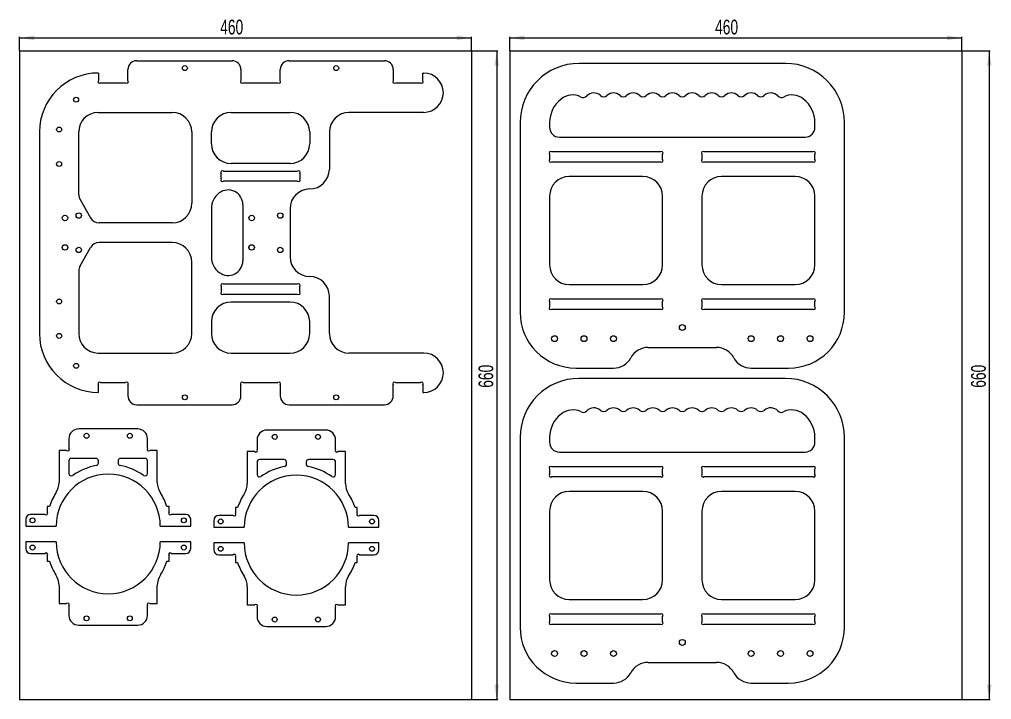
# Model space of a CAD drawing. Header units: millimetres. Extents: x 8 to 1508, y 7 to 699.
# Drawn here: x 519 to 1508, y 7 to 699 of the extents above; entities that cross this region are included whole.
import ezdxf

# ---------------------------------------------------------------- set-up
doc = ezdxf.new("R2010")
doc.units = ezdxf.units.MM
doc.layers.add('SLD-0', color=179, linetype='Continuous')
doc.styles.add('SLDTEXTSTYLE0', font='TXT', dxfattribs={"width": 0.445789})
doc.styles.add('SLDTEXTSTYLE1', font='TXT', dxfattribs={"width": 0.7})
doc.dimstyles.new('SLDDIMSTYLE0', dxfattribs={"dimtxt": 15, "dimasz": 3.302, "dimexe": 0, "dimexo": 0.0625, "dimgap": 3.75, "dimtad": 1, "dimdec": 0, "dimrnd": 1e-09, "dimzin": 12, "dimdsep": 46, "dimtxsty": 'SLDTEXTSTYLE0', "dimblk1": 'NONE', "dimblk2": 'NONE', "dimsah": 1, "dimcen": 0.09, "dimadec": 0, "dimazin": 3, "dimtfac": 1, "dimtdec": 3, "dimtofl": 0, "dimtmove": 0, "dimatfit": 3, "dimldrblk": 'NONE', "dimfxl": 1, "dimfrac": 2, "dimtolj": 1, "dimtzin": 12, "dimarcsym": 0})

# ---------------------------------------------------------------- blocks, each defined once
blk = doc.blocks.new('_D_2')
at = {"layer": 'SLD-0', "color": 7}
for p, q in [((519.12, 666.78), (519.12, 681.03)), ((519.12, 680.03), (979.12, 680.03)), ((979.12, 666.78), (979.12, 681.03))]:
    blk.add_line(p, q, dxfattribs=at)
for points in [[(519.12, 680.03), (534.12, 677.72), (534.12, 682.34)], [(979.12, 680.03), (964.12, 682.34), (964.12, 677.72)]]:
    blk.add_solid(points, dxfattribs=at)
at = {"layer": 'SLD-0', "color": 7, "insert": (723.4, 698.59), "char_height": 15, "attachment_point": 1, "style": 'SLDTEXTSTYLE1'}
blk.add_mtext('460', dxfattribs=at)
blk = doc.blocks.new('_None')
blk = doc.blocks.new('_D_3')
at = {"layer": 'SLD-0', "color": 7}
for p, q in [((519.13, 666.77), (1005.78, 666.77)), ((1004.78, 666.77), (1004.78, 6.77)), ((519.13, 6.77), (1005.78, 6.77))]:
    blk.add_line(p, q, dxfattribs=at)
for points in [[(1004.78, 666.77), (1002.47, 651.77), (1007.08, 651.77)], [(1004.78, 6.77), (1007.08, 21.77), (1002.47, 21.77)]]:
    blk.add_solid(points, dxfattribs=at)
at = {"layer": 'SLD-0', "color": 7, "insert": (986.22, 324.03), "char_height": 15, "attachment_point": 1, "rotation": 90, "style": 'SLDTEXTSTYLE1'}
blk.add_mtext('660', dxfattribs=at)
blk = doc.blocks.new('_D_4')
at = {"layer": 'SLD-0', "color": 7}
for p, q in [((1018.03, 666.78), (1018.03, 681.03)), ((1018.03, 680.03), (1478.03, 680.03)), ((1478.03, 666.78), (1478.03, 681.03))]:
    blk.add_line(p, q, dxfattribs=at)
for points in [[(1018.03, 680.03), (1033.03, 677.72), (1033.03, 682.34)], [(1478.03, 680.03), (1463.03, 682.34), (1463.03, 677.72)]]:
    blk.add_solid(points, dxfattribs=at)
at = {"layer": 'SLD-0', "color": 7, "insert": (1226.98, 698.59), "char_height": 15, "attachment_point": 1, "style": 'SLDTEXTSTYLE1'}
blk.add_mtext('460', dxfattribs=at)
blk = doc.blocks.new('_D_5')
at = {"layer": 'SLD-0', "color": 7}
for p, q in [((1018.04, 666.77), (1507, 666.77)), ((1506, 666.77), (1506, 6.77)), ((1018.04, 6.77), (1507, 6.77))]:
    blk.add_line(p, q, dxfattribs=at)
for points in [[(1506, 666.77), (1503.69, 651.77), (1508.3, 651.77)], [(1506, 6.77), (1508.3, 21.77), (1503.69, 21.77)]]:
    blk.add_solid(points, dxfattribs=at)
at = {"layer": 'SLD-0', "color": 7, "insert": (1487.44, 324.03), "char_height": 15, "attachment_point": 1, "rotation": 90, "style": 'SLDTEXTSTYLE1'}
blk.add_mtext('660', dxfattribs=at)

msp = doc.modelspace()

# ---------------------------------------------------------------- linework, layer by layer
at = {"color": 7, "linetype": 'Continuous', "lineweight": 25}
for p, q in [((638.46, 656.79), (735.46, 656.79)), ((793.46, 656.79), (890.46, 656.79)), ((599.46, 644.29), (599.46, 636.56)), ((629.46, 636.56), (629.46, 647.79)), ((744.46, 647.79), (744.46, 636.56)), ((784.46, 636.56), (784.46, 647.79)), ((899.46, 647.79), (899.46, 636.56)), ((929.46, 636.56), (929.46, 644.29)), ((929.46, 644.29), (930.46, 644.29)), ((601.72, 634.29), (627.2, 634.29)), ((746.72, 634.29), (782.2, 634.29)), ((901.72, 634.29), (927.2, 634.29)), ((598.96, 604.29), (674.46, 604.29)), ((734.46, 604.29), (794.46, 604.29)), ((930.46, 604.29), (854.46, 604.29)), ((539.46, 584.29), (539.46, 379.29)), ((579.46, 520.45), (579.46, 584.3)), ((694.46, 584.29), (694.46, 511.79)), ((714.46, 572.29), (714.46, 584.29)), ((814.46, 584.29), (814.46, 572.29)), ((834.46, 584.29), (834.46, 546.29)), ((726.72, 544.29), (802.2, 544.29)), ((794.46, 552.29), (734.46, 552.29)), ((724.46, 536.56), (724.46, 542.03)), ((802.2, 534.29), (726.72, 534.29)), ((804.46, 542.03), (804.46, 536.56)), ((580.8, 515.45), (591.57, 496.79)), ((714.46, 506.29), (714.46, 457.29)), ((746.46, 510.29), (746.46, 453.29)), ((794.46, 506.29), (794.46, 457.29)), ((674.46, 491.79), (600.23, 491.79)), ((580.8, 448.13), (591.57, 466.79)), ((674.46, 471.79), (600.23, 471.79)), ((694.46, 379.29), (694.46, 451.79)), ((579.46, 443.13), (579.46, 379.29)), ((724.46, 427.03), (724.46, 421.56)), ((802.2, 429.29), (726.72, 429.29)), ((804.46, 421.56), (804.46, 427.03)), ((726.72, 419.29), (802.2, 419.29)), ((834.46, 379.29), (834.46, 417.29)), ((794.46, 411.29), (734.46, 411.29)), ((714.46, 391.29), (714.46, 379.29)), ((814.46, 379.29), (814.46, 391.29)), ((598.96, 359.29), (674.46, 359.29)), ((734.46, 359.29), (794.46, 359.29)), ((930.46, 359.29), (854.46, 359.29)), ((599.46, 319.29), (599.46, 327.03)), ((601.72, 329.29), (627.2, 329.29)), ((629.46, 327.03), (629.46, 315.79)), ((744.46, 315.79), (744.46, 327.03)), ((746.72, 329.29), (782.2, 329.29)), ((784.46, 327.03), (784.46, 315.79)), ((899.46, 315.79), (899.46, 327.03)), ((901.72, 329.29), (927.2, 329.29)), ((929.46, 327.03), (929.46, 319.29)), ((929.46, 319.29), (930.46, 319.29)), ((638.46, 306.79), (735.46, 306.79)), ((793.46, 306.79), (890.46, 306.79))]:
    msp.add_line(p, q, dxfattribs=at)
for centre, radius in [((687.46, 649.29), 2.5), ((841.46, 649.29), 2.5), ((576.75, 617.22), 2.5), ((559.46, 586.79), 2.5), ((559.46, 551.79), 2.5), ((565.46, 496.79), 2.77), ((565.46, 496.79), 2.75), ((579.46, 499.29), 2.75), ((755.46, 496.79), 2.78), ((755.46, 496.79), 2.75), ((784.46, 499.29), 2.75), ((565.46, 466.79), 2.77), ((565.46, 466.79), 2.75), ((579.46, 464.29), 2.75), ((755.46, 466.79), 2.77), ((755.46, 466.79), 2.75), ((784.46, 464.29), 2.75), ((559.46, 411.79), 2.5), ((559.46, 376.79), 2.5), ((576.75, 346.36), 2.5), ((687.46, 314.29), 2.5), ((841.46, 314.29), 2.5)]:
    msp.add_circle(centre, radius, dxfattribs=at)
for centre, radius, start, end in [((638.46, 647.79), 9, 90, 180), ((735.46, 647.79), 9, 0, 90), ((793.46, 647.79), 9, 90, 180), ((890.46, 647.79), 9, 0, 90), ((599.46, 584.29), 60, 90, 180), ((930.46, 624.29), 20, 270, 90), ((600.59, 635.42), 1.6, 135, 315), ((628.33, 635.42), 1.6, 225, 45), ((745.59, 635.42), 1.6, 135, 315), ((783.33, 635.42), 1.6, 225, 45), ((900.59, 635.42), 1.6, 135, 315), ((928.33, 635.42), 1.6, 225, 45), ((599.46, 584.3), 20, 91.43254, 180), ((674.46, 584.29), 20, 0, 90), ((734.46, 584.29), 20, 90, 180), ((794.46, 584.29), 20, 0, 90), ((854.46, 584.29), 20, 90, 180), ((734.46, 572.29), 20, 180, 270), ((794.46, 572.29), 20, 270, 0), ((725.59, 543.16), 1.6, 45, 225), ((803.33, 543.16), 1.6, 315, 135), ((814.46, 546.29), 20, 270, 0), ((725.59, 535.42), 1.6, 135, 315), ((803.33, 535.42), 1.6, 225, 45), ((731.46, 510.29), 15, 0, 126.8699), ((814.46, 506.29), 20, 90, 180), ((589.46, 520.45), 10, 180, 210), ((734.46, 506.29), 20, 126.8699, 180), ((674.46, 511.79), 20, 270, 0), ((600.23, 501.79), 10, 210, 270), ((600.23, 461.79), 10, 90, 150), ((674.46, 451.79), 20, 0, 90), ((734.46, 457.29), 20, 180, 233.1301), ((814.46, 457.29), 20, 180, 270), ((589.46, 443.13), 10, 150, 180), ((731.46, 453.29), 15, 233.1301, 0), ((814.46, 417.29), 20, 0, 90), ((725.59, 428.16), 1.6, 45, 225), ((803.33, 428.16), 1.6, 315, 135), ((725.59, 420.42), 1.6, 135, 315), ((803.33, 420.42), 1.6, 225, 45), ((734.46, 391.29), 20, 90, 180), ((794.46, 391.29), 20, 0, 90), ((599.46, 379.29), 60, 180, 270), ((599.46, 379.29), 20, 180, 268.56746), ((674.46, 379.29), 20, 270, 0), ((734.46, 379.29), 20, 180, 270), ((794.46, 379.29), 20, 270, 0), ((854.46, 379.29), 20, 180, 270), ((930.46, 339.29), 20, 270, 90), ((600.59, 328.16), 1.6, 45, 225), ((628.33, 328.16), 1.6, 315, 135), ((745.59, 328.16), 1.6, 45, 225), ((783.33, 328.16), 1.6, 315, 135), ((900.59, 328.16), 1.6, 45, 225), ((928.33, 328.16), 1.6, 315, 135), ((638.46, 315.79), 9, 180, 270), ((735.46, 315.79), 9, 270, 0), ((793.46, 315.79), 9, 180, 270), ((890.46, 315.79), 9, 270, 0)]:
    msp.add_arc(centre, radius, start, end, dxfattribs=at)
at = {"layer": 'SLD-0', "color": 7, "linetype": 'Continuous', "lineweight": 18}
for p, q in [((519.12, 666.77), (979.12, 666.77)), ((519.12, 666.77), (519.12, 6.77)), ((979.12, 666.77), (979.12, 6.77)), ((1018.03, 666.77), (1478.03, 666.77)), ((1018.03, 666.77), (1018.03, 6.77)), ((1478.03, 666.77), (1478.03, 6.77)), ((519.12, 6.77), (979.12, 6.77)), ((1018.03, 6.77), (1478.03, 6.77))]:
    msp.add_line(p, q, dxfattribs=at)
at = {"layer": 'SLD-0', "color": 7, "linetype": 'Continuous', "lineweight": 25}
for p, q in [((1298.61, 654.03), (1088.61, 654.03)), ((1028.61, 594.03), (1028.61, 400.82)), ((1058.61, 594.03), (1058.61, 589.03)), ((1328.61, 589.03), (1328.61, 594.03)), ((1358.61, 400.82), (1358.61, 594.03)), ((1068.61, 579.03), (1318.61, 579.03)), ((1171.34, 564.03), (1060.87, 564.03)), ((1326.34, 564.03), (1215.87, 564.03)), ((1058.61, 561.77), (1058.61, 556.3)), ((1060.87, 554.03), (1171.34, 554.03)), ((1173.61, 556.3), (1173.61, 561.77)), ((1213.61, 561.77), (1213.61, 556.3)), ((1215.87, 554.03), (1326.34, 554.03)), ((1328.61, 556.3), (1328.61, 561.77)), ((1153.61, 539.03), (1078.61, 539.03)), ((1308.61, 539.03), (1233.61, 539.03)), ((1058.61, 519.03), (1058.61, 449.03)), ((1173.61, 449.03), (1173.61, 519.03)), ((1213.61, 519.03), (1213.61, 449.03)), ((1328.61, 449.03), (1328.61, 519.03)), ((1078.61, 429.03), (1153.61, 429.03)), ((1233.61, 429.03), (1308.61, 429.03)), ((1058.61, 411.77), (1058.61, 406.3)), ((1171.34, 414.03), (1060.87, 414.03)), ((1173.61, 406.3), (1173.61, 411.77)), ((1213.61, 411.77), (1213.61, 406.3)), ((1326.34, 414.03), (1215.87, 414.03)), ((1328.61, 406.3), (1328.61, 411.77)), ((1060.87, 404.03), (1171.34, 404.03)), ((1215.87, 404.03), (1326.34, 404.03)), ((1158.81, 365.03), (1228.41, 365.03)), ((1085.39, 344.03), (1123.61, 344.03)), ((1263.61, 344.03), (1301.82, 344.03)), ((1298.61, 333.59), (1088.61, 333.59)), ((639.43, 282.17), (579.43, 282.17)), ((830.88, 281.03), (770.88, 281.03)), ((569.43, 272.17), (569.43, 262.44)), ((649.43, 262.44), (649.43, 272.17)), ((760.88, 271.03), (760.88, 261.29)), ((840.88, 261.29), (840.88, 271.03)), ((1028.61, 273.59), (1028.61, 80.38)), ((1058.61, 273.59), (1058.61, 268.59)), ((1328.61, 268.59), (1328.61, 273.59)), ((1358.61, 80.38), (1358.61, 273.59)), ((559.43, 260.17), (559.43, 227.77)), ((567.17, 260.17), (559.43, 260.17)), ((659.43, 260.17), (651.7, 260.17)), ((659.43, 227.77), (659.43, 260.17)), ((750.88, 259.03), (750.88, 226.62)), ((758.62, 259.03), (750.88, 259.03)), ((850.88, 259.03), (843.14, 259.03)), ((850.88, 226.62), (850.88, 259.03)), ((1068.61, 258.59), (1318.61, 258.59)), ((569.43, 249.67), (569.43, 236.88)), ((596.93, 252.17), (571.93, 252.17)), ((599.43, 247.47), (599.43, 249.67)), ((619.43, 249.67), (619.43, 247.47)), ((646.93, 252.17), (621.93, 252.17)), ((649.43, 236.88), (649.43, 249.67)), ((760.88, 248.53), (760.88, 235.73)), ((788.38, 251.03), (763.38, 251.03)), ((790.88, 246.32), (790.88, 248.53)), ((810.88, 248.53), (810.88, 246.32)), ((838.38, 251.03), (813.38, 251.03)), ((840.88, 235.73), (840.88, 248.53)), ((1058.61, 241.33), (1058.61, 235.85)), ((1171.34, 243.59), (1060.87, 243.59)), ((1173.61, 235.85), (1173.61, 241.33)), ((1213.61, 241.33), (1213.61, 235.85)), ((1326.34, 243.59), (1215.87, 243.59)), ((1328.61, 235.85), (1328.61, 241.33)), ((1060.87, 233.59), (1171.34, 233.59)), ((1215.87, 233.59), (1326.34, 233.59)), ((1153.61, 218.59), (1078.61, 218.59)), ((1308.61, 218.59), (1233.61, 218.59)), ((547.47, 203.17), (547.47, 197.44)), ((549.69, 203.17), (547.47, 203.17)), ((671.4, 203.17), (669.18, 203.17)), ((671.4, 197.44), (671.4, 203.17)), ((738.91, 202.03), (738.91, 196.29)), ((741.14, 202.03), (738.91, 202.03)), ((862.85, 202.03), (860.62, 202.03)), ((862.85, 196.29), (862.85, 202.03)), ((1058.61, 198.59), (1058.61, 128.59)), ((1173.61, 128.59), (1173.61, 198.59)), ((1213.61, 198.59), (1213.61, 128.59)), ((1328.61, 128.59), (1328.61, 198.59)), ((525.47, 190.17), (525.47, 183.22)), ((545.21, 195.17), (530.47, 195.17)), ((688.4, 195.17), (673.66, 195.17)), ((693.4, 183.22), (693.4, 190.17)), ((716.91, 189.03), (716.91, 182.08)), ((736.65, 194.03), (721.91, 194.03)), ((879.85, 194.03), (865.11, 194.03)), ((884.85, 182.08), (884.85, 189.03)), ((525.47, 183.22), (556.43, 183.22)), ((662.43, 183.22), (693.4, 183.22)), ((716.91, 182.08), (747.88, 182.08)), ((853.88, 182.08), (884.85, 182.08)), ((525.47, 167.4), (525.47, 160.45)), ((556.43, 167.4), (525.47, 167.4)), ((693.4, 167.4), (662.43, 167.4)), ((693.4, 160.45), (693.4, 167.4)), ((716.91, 166.1), (716.91, 159.15)), ((747.88, 166.1), (716.91, 166.1)), ((884.85, 166.1), (853.88, 166.1)), ((884.85, 159.15), (884.85, 166.1)), ((530.47, 155.45), (545.21, 155.45)), ((547.47, 153.19), (547.47, 147.45)), ((671.4, 147.45), (671.4, 153.19)), ((673.66, 155.45), (688.4, 155.45)), ((721.91, 154.15), (736.65, 154.15)), ((738.91, 151.88), (738.91, 146.15)), ((862.85, 146.15), (862.85, 151.88)), ((865.11, 154.15), (879.85, 154.15)), ((547.47, 147.45), (549.69, 147.45)), ((669.18, 147.45), (671.4, 147.45)), ((738.91, 146.15), (741.14, 146.15)), ((860.62, 146.15), (862.85, 146.15)), ((559.43, 122.85), (559.43, 104.45)), ((659.43, 104.45), (659.43, 122.85)), ((750.88, 121.55), (750.88, 103.15)), ((850.88, 103.15), (850.88, 121.55)), ((559.43, 104.45), (567.17, 104.45)), ((569.43, 102.19), (569.43, 92.45)), ((649.43, 92.45), (649.43, 102.19)), ((651.7, 104.45), (659.43, 104.45)), ((750.88, 103.15), (758.62, 103.15)), ((760.88, 100.88), (760.88, 91.15)), ((840.88, 91.15), (840.88, 100.88)), ((843.14, 103.15), (850.88, 103.15)), ((1078.61, 108.59), (1153.61, 108.59)), ((1233.61, 108.59), (1308.61, 108.59)), ((1058.61, 91.33), (1058.61, 85.85)), ((1171.34, 93.59), (1060.87, 93.59)), ((1173.61, 85.85), (1173.61, 91.33)), ((1213.61, 91.33), (1213.61, 85.85)), ((1326.34, 93.59), (1215.87, 93.59)), ((1328.61, 85.85), (1328.61, 91.33)), ((579.43, 82.45), (639.43, 82.45)), ((770.88, 81.15), (830.88, 81.15)), ((1060.87, 83.59), (1171.34, 83.59)), ((1215.87, 83.59), (1326.34, 83.59)), ((1158.81, 44.59), (1228.41, 44.59)), ((1085.39, 23.59), (1123.61, 23.59)), ((1263.61, 23.59), (1301.82, 23.59))]:
    msp.add_line(p, q, dxfattribs=at)
for centre, radius in [((1193.61, 385.37), 3), ((1063.61, 374.03), 3), ((1093.61, 374.03), 3), ((1123.61, 374.03), 3), ((1263.61, 374.03), 3), ((1293.61, 374.03), 3), ((1323.61, 374.03), 3), ((587.43, 275.17), 2.5), ((631.43, 275.17), 2.5), ((778.88, 274.03), 2.5), ((822.88, 274.03), 2.5), ((532.47, 189.17), 2.5), ((686.4, 189.17), 2.5), ((723.91, 188.03), 2.5), ((877.85, 188.03), 2.5), ((532.47, 161.45), 2.5), ((686.4, 161.45), 2.5), ((723.91, 160.15), 2.5), ((877.85, 160.15), 2.5), ((587.43, 89.45), 2.5), ((631.43, 89.45), 2.5), ((778.88, 88.15), 2.5), ((822.88, 88.15), 2.5), ((1193.61, 64.92), 3), ((1063.61, 53.59), 3), ((1093.61, 53.59), 3), ((1123.61, 53.59), 3), ((1263.61, 53.59), 3), ((1293.61, 53.59), 3), ((1323.61, 53.59), 3)]:
    msp.add_circle(centre, radius, dxfattribs=at)
for centre, radius, start, end in [((1088.61, 594.03), 60, 90, 180), ((1298.61, 594.03), 60, 0, 90), ((1103.61, 614.03), 10, 48.18969, 136.28074), ((1123.61, 614.03), 10, 48.18969, 131.81031), ((1143.61, 614.03), 10, 48.18969, 131.81031), ((1163.61, 614.03), 10, 48.18969, 131.81031), ((1183.61, 614.03), 10, 48.18969, 131.81031), ((1203.61, 614.03), 10, 48.18969, 131.81031), ((1223.61, 614.03), 10, 48.18969, 131.81031), ((1243.61, 614.03), 10, 48.18969, 131.81031), ((1263.61, 614.03), 10, 48.18969, 131.81031), ((1283.61, 614.03), 10, 43.71926, 131.81031), ((1088.61, 594.03), 30, 127.76413, 180), ((1092.77, 624.4), 5, 237.66612, 316.28074), ((1113.61, 625.21), 5, 228.18969, 311.81031), ((1133.61, 625.21), 5, 228.18969, 311.81031), ((1153.61, 625.21), 5, 228.18969, 311.81031), ((1173.61, 625.21), 5, 228.18969, 311.81031), ((1193.61, 625.21), 5, 228.18969, 311.81031), ((1213.61, 625.21), 5, 228.18969, 311.81031), ((1233.61, 625.21), 5, 228.18969, 311.81031), ((1253.61, 625.21), 5, 228.18969, 311.81031), ((1273.61, 625.21), 5, 228.18969, 311.81031), ((1294.45, 624.4), 5, 223.71926, 302.33388), ((1298.61, 594.03), 30, 0, 52.23587), ((1068.61, 589.03), 10, 180, 270), ((1318.61, 589.03), 10, 270, 0), ((1059.74, 562.9), 1.6, 45, 225), ((1172.47, 562.9), 1.6, 315, 135), ((1214.74, 562.9), 1.6, 45, 225), ((1327.47, 562.9), 1.6, 315, 135), ((1059.74, 555.17), 1.6, 135, 315), ((1172.47, 555.17), 1.6, 225, 45), ((1214.74, 555.17), 1.6, 135, 315), ((1327.47, 555.17), 1.6, 225, 45), ((1078.61, 519.03), 20, 90, 180), ((1153.61, 519.03), 20, 0, 90), ((1233.61, 519.03), 20, 90, 180), ((1308.61, 519.03), 20, 0, 90), ((1078.61, 449.03), 20, 180, 270), ((1153.61, 449.03), 20, 270, 0), ((1233.61, 449.03), 20, 180, 270), ((1308.61, 449.03), 20, 270, 0), ((1059.74, 412.9), 1.6, 45, 225), ((1059.74, 405.17), 1.6, 135, 315), ((1172.47, 412.9), 1.6, 315, 135), ((1172.47, 405.17), 1.6, 225, 45), ((1214.74, 412.9), 1.6, 45, 225), ((1214.74, 405.17), 1.6, 135, 315), ((1327.47, 412.9), 1.6, 315, 135), ((1327.47, 405.17), 1.6, 225, 45), ((1085.39, 400.82), 56.79, 180, 270), ((1301.82, 400.82), 56.79, 270, 0), ((1158.81, 345.03), 20, 90, 151.64065), ((1228.41, 345.03), 20, 28.35935, 90), ((1123.61, 364.03), 20, 270, 331.64065), ((1263.61, 364.03), 20, 208.35935, 270), ((1088.61, 273.59), 60, 90, 180), ((1298.61, 273.59), 60, 0, 90), ((1088.61, 273.59), 30, 127.76413, 180), ((1092.77, 303.96), 5, 237.66612, 316.28074), ((1103.61, 293.59), 10, 48.18969, 136.28074), ((1113.61, 304.77), 5, 228.18969, 311.81031), ((1123.61, 293.59), 10, 48.18969, 131.81031), ((1133.61, 304.77), 5, 228.18969, 311.81031), ((1143.61, 293.59), 10, 48.18969, 131.81031), ((1153.61, 304.77), 5, 228.18969, 311.81031), ((1163.61, 293.59), 10, 48.18969, 131.81031), ((1173.61, 304.77), 5, 228.18969, 311.81031), ((1183.61, 293.59), 10, 48.18969, 131.81031), ((1193.61, 304.77), 5, 228.18969, 311.81031), ((1203.61, 293.59), 10, 48.18969, 131.81031), ((1213.61, 304.77), 5, 228.18969, 311.81031), ((1223.61, 293.59), 10, 48.18969, 131.81031), ((1233.61, 304.77), 5, 228.18969, 311.81031), ((1243.61, 293.59), 10, 48.18969, 131.81031), ((1253.61, 304.77), 5, 228.18969, 311.81031), ((1263.61, 293.59), 10, 48.18969, 131.81031), ((1273.61, 304.77), 5, 228.18969, 311.81031), ((1283.61, 293.59), 10, 43.71926, 131.81031), ((1294.45, 303.96), 5, 223.71926, 302.33388), ((1298.61, 273.59), 30, 0, 52.23587), ((579.43, 272.17), 10, 90, 180), ((639.43, 272.17), 10, 0, 90), ((770.88, 271.03), 10, 90, 180), ((830.88, 271.03), 10, 0, 90), ((1068.61, 268.59), 10, 180, 270), ((1318.61, 268.59), 10, 270, 0), ((568.3, 261.31), 1.6, 225, 45), ((650.57, 261.31), 1.6, 135, 315), ((759.75, 260.16), 1.6, 225, 45), ((842.01, 260.16), 1.6, 135, 315), ((571.93, 249.67), 2.5, 90, 180), ((596.93, 249.67), 2.5, 0, 90), ((596.93, 247.47), 2.5, 281.00179, 0), ((621.93, 249.67), 2.5, 90, 180), ((621.93, 247.47), 2.5, 180, 258.99821), ((646.93, 249.67), 2.5, 0, 90), ((763.38, 248.53), 2.5, 90, 180), ((788.38, 248.53), 2.5, 0, 90), ((813.38, 248.53), 2.5, 90, 180), ((838.38, 248.53), 2.5, 0, 90), ((609.43, 183.17), 63, 101.00179, 124.92608), ((609.43, 183.17), 63, 55.07392, 78.99821), ((800.88, 182.03), 63, 101.00179, 124.92608), ((788.38, 246.32), 2.5, 281.00179, 0), ((813.38, 246.32), 2.5, 180, 258.99821), ((800.88, 182.03), 63, 55.07392, 78.99821), ((1059.74, 242.46), 1.6, 45, 225), ((1172.47, 242.46), 1.6, 315, 135), ((1214.74, 242.46), 1.6, 45, 225), ((1327.47, 242.46), 1.6, 315, 135), ((539.43, 227.77), 20, 327.49809, 0), ((609.43, 183.17), 53, 0.05405, 179.94595), ((571.93, 236.88), 2.5, 180, 304.92608), ((646.93, 236.88), 2.5, 235.07392, 0), ((679.43, 227.77), 20, 180, 212.50191), ((800.88, 182.03), 53, 0.05405, 179.94595), ((763.38, 235.73), 2.5, 180, 304.92608), ((838.38, 235.73), 2.5, 235.07392, 0), ((1059.74, 234.72), 1.6, 135, 315), ((1172.47, 234.72), 1.6, 225, 45), ((1214.74, 234.72), 1.6, 135, 315), ((1327.47, 234.72), 1.6, 225, 45), ((730.88, 226.62), 20, 327.49809, 0), ((870.88, 226.62), 20, 180, 212.50191), ((1078.61, 198.59), 20, 90, 180), ((1153.61, 198.59), 20, 0, 90), ((1233.61, 198.59), 20, 90, 180), ((1308.61, 198.59), 20, 0, 90), ((609.43, 183.17), 63, 147.49809, 161.4906), ((609.43, 183.17), 63, 18.5094, 32.50191), ((800.88, 182.03), 63, 147.49809, 161.4906), ((800.88, 182.03), 63, 18.5094, 32.50191), ((530.47, 190.17), 5, 90, 180), ((546.34, 196.31), 1.6, 225, 45), ((672.53, 196.31), 1.6, 135, 315), ((688.4, 190.17), 5, 0, 90), ((721.91, 189.03), 5, 90, 180), ((737.78, 195.16), 1.6, 225, 45), ((863.98, 195.16), 1.6, 135, 315), ((879.85, 189.03), 5, 0, 90), ((530.47, 160.45), 5, 180, 270), ((609.43, 167.45), 53, 180.05405, 359.94595), ((688.4, 160.45), 5, 270, 0), ((721.91, 159.15), 5, 180, 270), ((800.88, 166.15), 53, 180.05405, 359.94595), ((879.85, 159.15), 5, 270, 0), ((546.34, 154.32), 1.6, 315, 135), ((672.53, 154.32), 1.6, 45, 225), ((737.78, 153.01), 1.6, 315, 135), ((863.98, 153.01), 1.6, 45, 225), ((609.43, 167.45), 63, 198.5094, 212.50191), ((609.43, 167.45), 63, 327.49809, 341.4906), ((800.88, 166.15), 63, 198.5094, 212.50191), ((800.88, 166.15), 63, 327.49809, 341.4906), ((539.43, 122.85), 20, 0, 32.50191), ((679.43, 122.85), 20, 147.49809, 180), ((730.88, 121.55), 20, 0, 32.50191), ((870.88, 121.55), 20, 147.49809, 180), ((1078.61, 128.59), 20, 180, 270), ((1153.61, 128.59), 20, 270, 0), ((1233.61, 128.59), 20, 180, 270), ((1308.61, 128.59), 20, 270, 0), ((568.3, 103.32), 1.6, 315, 135), ((650.57, 103.32), 1.6, 45, 225), ((759.75, 102.01), 1.6, 315, 135), ((842.01, 102.01), 1.6, 45, 225), ((579.43, 92.45), 10, 180, 270), ((639.43, 92.45), 10, 270, 0), ((770.88, 91.15), 10, 180, 270), ((830.88, 91.15), 10, 270, 0), ((1059.74, 92.46), 1.6, 45, 225), ((1172.47, 92.46), 1.6, 315, 135), ((1214.74, 92.46), 1.6, 45, 225), ((1327.47, 92.46), 1.6, 315, 135), ((1085.39, 80.38), 56.79, 180, 270), ((1059.74, 84.72), 1.6, 135, 315), ((1172.47, 84.72), 1.6, 225, 45), ((1214.74, 84.72), 1.6, 135, 315), ((1301.82, 80.38), 56.79, 270, 0), ((1327.47, 84.72), 1.6, 225, 45), ((1158.81, 24.59), 20, 90, 151.64065), ((1228.41, 24.59), 20, 28.35935, 90), ((1123.61, 43.59), 20, 270, 331.64065), ((1263.61, 43.59), 20, 208.35935, 270)]:
    msp.add_arc(centre, radius, start, end, dxfattribs=at)
for points in [[(1090.09, 620.18), (1084.96, 623.42), (1075.48, 622.11), (1070.23, 617.75)], [(1316.98, 617.75), (1311.74, 622.11), (1302.25, 623.42), (1297.12, 620.18)], [(1090.09, 299.73), (1084.96, 302.98), (1075.48, 301.66), (1070.23, 297.31)], [(1316.98, 297.31), (1311.74, 301.66), (1302.25, 302.98), (1297.12, 299.73)]]:
    msp.add_open_spline(points, degree=3, dxfattribs=at)

# ---------------------------------------------------------------- dimensions: what is measured, and where the dimension line sits
at = {"layer": 'SLD-0', "color": 7}
dim = msp.add_linear_dim(base=(519.12, 680.03), p1=(979.12, 666.77), p2=(519.12, 666.77), dimstyle='SLDDIMSTYLE0', dxfattribs=at)
dim.commit()
dim.dimension.update_dxf_attribs({"geometry": '_D_2', "text_midpoint": (740.58, 680.03), "dimtype": 160})
for base, p1, p2, angle, picture, middle in [((1018.03, 680.03), (1478.03, 666.77), (1018.03, 666.77), 0, '_D_4', (1244.17, 680.03)), ((1004.78, 666.77), (519.12, 6.77), (519.12, 666.77), 90, '_D_3', (1004.78, 341.22)), ((1506, 666.77), (1018.03, 6.77), (1018.03, 666.77), 90, '_D_5', (1506, 341.22))]:
    dim = msp.add_linear_dim(base=base, p1=p1, p2=p2, angle=angle, dimstyle='SLDDIMSTYLE0', dxfattribs=at)
    dim.commit()
    dim.dimension.update_dxf_attribs({"geometry": picture, "text_midpoint": middle, "dimtype": 160})

doc.saveas('drawing.dxf')
